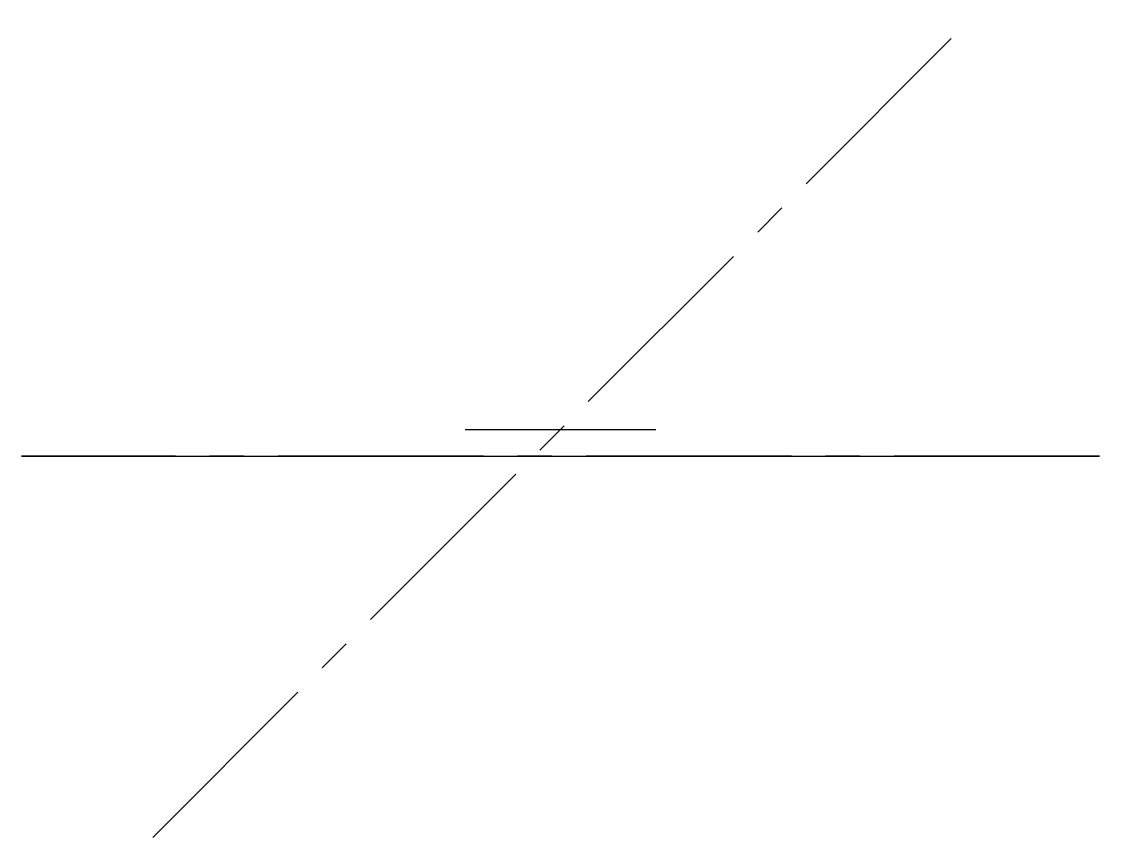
# Model space of a CAD drawing. Header units: millimetres. Extents: x 2794 to 2894, y 1836 to 1912.
import ezdxf

# ---------------------------------------------------------------- set-up
doc = ezdxf.new("R2010")
doc.units = ezdxf.units.MM
doc.linetypes.add('CENTER2', pattern=[28.575, 19.05, -3.175, 3.175, -3.175])
doc.layers.add('Linhas de centro', color=1, linetype='CENTER2')

# ---------------------------------------------------------------- blocks, each defined once
blk = doc.blocks.new('*U5')
at = {"layer": 'Linhas de centro', "color": 0, "linetype": 'CENTER2', "transparency": 16777216}
blk.add_line((-8.83, 0), (8.83, 0), dxfattribs=at)
blk = doc.blocks.new('*U14')
at = {"layer": 'Linhas de centro', "color": 0, "linetype": 'CENTER2', "transparency": 16777216}
blk.add_line((0, 0, 53.5), (0, 0, -53.5), dxfattribs=at)
blk = doc.blocks.new('*U16')
at = {"layer": 'Linhas de centro', "color": 0, "linetype": 'CENTER2', "transparency": 16777216}
blk.add_line((-37.83, -37.83), (37.83, 37.83), dxfattribs=at)
blk = doc.blocks.new('*U17')
at = {"layer": 'Linhas de centro', "color": 0, "linetype": 'CENTER2', "transparency": 16777216}
blk.add_line((-37.83, 0, 37.83), (37.83, 0, -37.83), dxfattribs=at)

msp = doc.modelspace()

# ---------------------------------------------------------------- linework, layer by layer
at = {"layer": 'Linhas de centro', "extrusion": (0, -1, 6.12323e-17)}
for p, q in [((2794.11, 1871.77, 32.47), (2894.11, 1871.77, 32.47)), ((2894.11, 1871.77, -27.53), (2794.11, 1871.77, -27.53)), ((2814.11, 1871.77, -47.53), (2814.11, 1871.77, 52.47)), ((2874.11, 1871.77, 52.47), (2874.11, 1871.77, -47.53))]:
    msp.add_line(p, q, dxfattribs=at)

# ---------------------------------------------------------------- block references
at = {"layer": 'Linhas de centro', "linetype": 'CENTER2'}
for name, p in [('*U16', (2844.11, 1874.25)), ('*U5', (2844.11, 1874.25)), ('*U17', (2844.11, 1871.77, 2.47)), ('*U14', (2844.11, 1871.77, 2.47))]:
    msp.add_blockref(name, p, dxfattribs=at)

doc.saveas('drawing.dxf')
